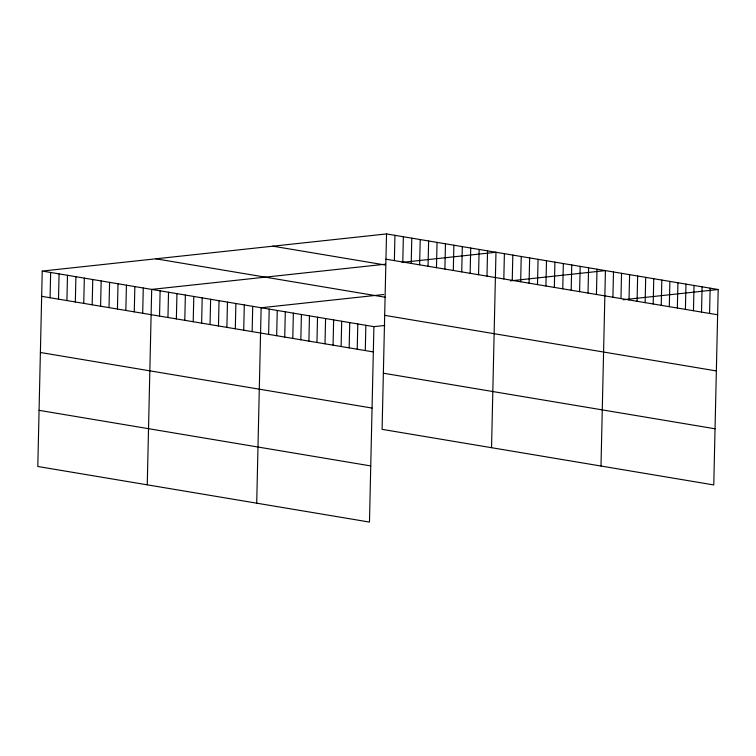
<?xml version="1.0" encoding="UTF-8"?>
<svg xmlns="http://www.w3.org/2000/svg" width="756" height="756" viewBox="0 0 756 756"><rect width="100%" height="100%" fill="white"/><g stroke="black" fill="none" stroke-linecap="round" stroke-linejoin="round"><path stroke-width="1.13" d="M42.232 271.064L37.8 466.49L369.476 522.075L373.908 326.649L42.232 271.064L386.524 233.925L718.2 289.51L713.768 484.936L382.092 429.351L386.524 233.925M50.085 297.751L50.652 272.481M58.505 299.159L59.072 273.889M66.915 300.567L67.492 275.297M75.335 301.975L75.912 276.705M83.755 303.392L84.332 278.123M92.175 304.8L92.752 279.531M100.595 306.208L101.172 280.939M109.015 307.626L109.592 282.357M117.435 309.034L118.012 283.765M125.855 310.442L126.432 285.173M134.275 311.859L134.851 286.59M142.695 313.267L143.271 287.998M147.25 484.832L151.691 289.406L385.636 264.175M159.535 316.084L160.111 290.814M167.955 317.501L168.531 292.232M176.375 318.909L176.942 293.64M184.795 320.317L185.362 295.048M193.215 321.735L193.782 296.465M201.635 323.143L202.202 297.873M210.055 324.551L210.622 299.281M218.475 325.968L219.042 300.699M226.885 327.376L227.461 302.107M235.305 328.784L235.881 303.515M243.725 330.192L244.301 304.923M252.145 331.61L252.721 306.341M256.709 503.175L261.141 307.749L383.764 294.519M268.626 334.369L269.193 309.1M276.677 335.721L277.254 310.451M284.728 337.072L285.305 311.803M292.789 338.414L293.356 313.145M300.841 339.765L301.417 314.496M308.902 341.117L309.469 315.847M316.953 342.468L317.529 317.199M325.004 343.819L325.581 318.55M333.065 345.171L333.632 319.901M341.117 346.513L341.693 321.243M349.168 347.864L349.745 322.595M357.229 349.215L357.796 323.946M365.28 350.567L365.857 325.297M394.367 260.603L394.944 235.333M402.787 262.02L403.364 236.751M411.207 263.428L411.784 238.159M419.627 264.836L420.204 239.567M428.047 266.254L428.624 240.984M436.467 267.662L437.044 242.392M444.887 269.07L445.464 243.801M453.307 270.487L453.883 245.218M461.727 271.895L462.303 246.626M470.147 273.303L470.723 248.034M478.567 274.712L479.134 249.442M486.987 276.129L487.554 250.86M491.542 447.694L495.974 252.268L402.022 262.398M503.827 278.945L504.394 253.676M512.247 280.363L512.814 255.093M520.667 281.771L521.234 256.501M529.077 283.179L529.654 257.909M537.497 284.596L538.074 259.327M545.917 286.004L546.493 260.735M554.337 287.412L554.913 262.143M562.757 288.82L563.333 263.551M571.177 290.238L571.753 264.969M579.597 291.646L580.173 266.377M588.017 293.054L588.593 267.785M596.437 294.471L597.013 269.202M600.992 466.036L605.433 270.61L510.385 280.863M612.908 297.231L613.485 271.962M620.969 298.582L621.536 273.313M629.02 299.924L629.597 274.655M637.081 301.275L637.648 276.006M645.133 302.627L645.709 277.357M653.184 303.978L653.76 278.709M661.245 305.329L661.812 280.06M669.296 306.681L669.873 281.412M677.348 308.023L677.924 282.753M685.408 309.374L685.975 284.105M693.46 310.725L694.036 285.456M701.521 312.077L702.088 286.808M709.572 313.428L710.149 288.159M373.908 326.649L384.832 325.467M623.152 299.763L718.2 289.51M385.947 259.195L717.624 314.779M272.907 246.182L385.522 265.054M155.849 258.807L385.116 297.231M384.681 315.346L716.348 370.931M41.665 296.333L373.341 351.918M383.368 373.199L715.044 428.784M40.389 352.485L372.065 408.07M39.076 410.338L370.752 465.923"/></g></svg>
